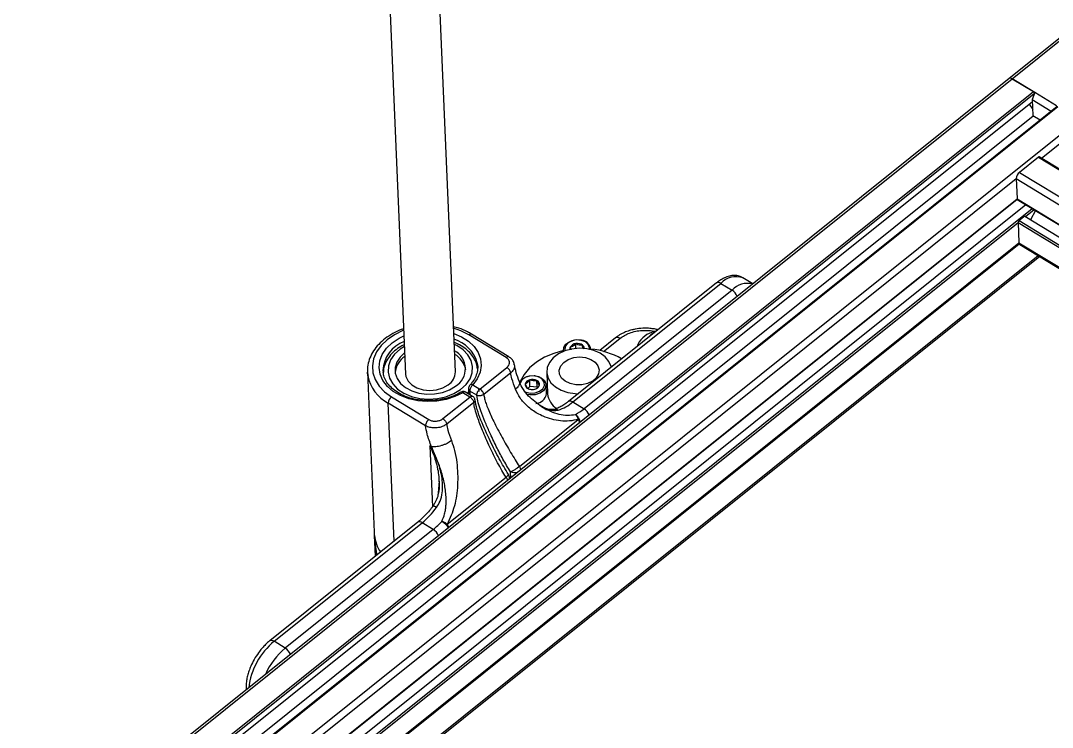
# Model space of a CAD drawing. Header units: millimetres. Extents: x -206 to 279, y 0 to 384.
# Drawn here: x -200 to -131.1, y 296.1 to 343.3 of the extents above; entities that cross this region are included whole.
import ezdxf

# ---------------------------------------------------------------- set-up
doc = ezdxf.new("R2010")
doc.units = ezdxf.units.MM

msp = doc.modelspace()

# ---------------------------------------------------------------- linework, layer by layer
at = {"color": 7, "linetype": 'Continuous', "lineweight": 25}
for p, q in [((-170.9327, 319.8361), (-173.0834, 370.3749)), ((-176.3397, 368.4949), (-174.263, 319.6943)), ((-130.2167, 342.4029), (-133.9381, 339.4239)), ((-133.9381, 339.4239), (-199.9711, 286.5622)), ((-199.7729, 286.54), (-133.7399, 339.4017)), ((-132.2406, 338.4912), (-133.7399, 339.4017)), ((-133.7399, 339.4017), (-132.3274, 338.5439)), ((-198.3604, 285.6822), (-132.3274, 338.5439)), ((-132.2406, 338.4912), (-132.4048, 338.0187)), ((-130.7786, 337.6033), (-132.2406, 338.4912)), ((-197.9363, 285.4247), (-132.3993, 337.8893)), ((-132.6132, 337.718), (-132.3768, 337.3619)), ((-132.4048, 338.0187), (-131.1368, 337.2487)), ((-132.4048, 338.0187), (-132.359, 336.944)), ((-130.7513, 337.5573), (-196.7634, 284.7124)), ((-196.7248, 284.689), (-130.6918, 337.5506)), ((-197.2218, 284.9908), (-132.3389, 336.9318)), ((-195.3123, 283.8312), (-129.2793, 336.6928)), ((-132.359, 336.944), (-131.8805, 336.6533)), ((-131.9935, 334.1711), (-133.263, 333.1549)), ((-75.656, 300.005), (-131.9386, 334.1852)), ((-133.4755, 332.7385), (-133.4178, 331.3816)), ((-189.5325, 286.4364), (-133.4134, 331.3617)), ((-188.9432, 286.0784), (-132.8281, 331.0005)), ((-133.4029, 331.3496), (-75.4933, 296.1813)), ((-132.9086, 330.2383), (-133.2872, 329.9352)), ((-132.9086, 330.2383), (-75.4579, 295.3487)), ((-132.1965, 330.6169), (-132.5126, 329.9978)), ((-133.3509, 329.8103), (-133.2932, 328.4533)), ((-187.3429, 285.1066), (-133.2785, 328.387)), ((-133.2435, 328.3467), (-75.3664, 293.1981)), ((-186.0609, 284.3281), (-132.0101, 327.5976)), ((-131.9006, 327.5312), (-185.9515, 284.2616)), ((-151.0651, 325.7131), (-151.7326, 326.1185)), ((-153.4952, 325.777), (-163.3834, 317.8611)), ((-163.0861, 317.8278), (-153.1979, 325.7437)), ((-152.4545, 325.2922), (-162.3427, 317.3764)), ((-153.1979, 325.7437), (-152.4545, 325.2922)), ((-167.5455, 320.7978), (-170.0347, 322.3095)), ((-167.36, 320.8432), (-169.8515, 322.3563)), ((-163.0008, 321.9491), (-163.0197, 321.9455)), ((-162.6394, 321.9617), (-162.6585, 321.9637)), ((-160.2431, 322.1058), (-161.2937, 321.2647)), ((-163.7188, 321.2882), (-163.7151, 321.2021)), ((-162.8785, 321.4022), (-162.8921, 321.7219)), ((-162.4303, 321.4101), (-162.4392, 321.6185)), ((-161.8855, 321.3288), (-161.8871, 321.3661)), ((-169.4468, 320.1974), (-169.4779, 320.4474)), ((-176.8042, 319.8247), (-176.2812, 307.5359)), ((-176.7793, 319.5817), (-176.8042, 319.8247)), ((-175.7742, 319.9282), (-175.7638, 319.8034)), ((-169.297, 318.6948), (-167.4931, 320.1389)), ((-167.2376, 319.7761), (-169.0406, 318.3327)), ((-164.8322, 319.8061), (-164.7714, 318.3777)), ((-165.9929, 319.5539), (-166.0118, 319.5502)), ((-165.9528, 318.861), (-165.9718, 319.3074)), ((-165.6315, 319.5664), (-165.6506, 319.5684)), ((-165.4775, 318.8199), (-165.4965, 319.2662)), ((-169.9651, 318.1599), (-170.4395, 318.448)), ((-169.7804, 318.2058), (-170.2496, 318.4907)), ((-170.0583, 318.6845), (-170.0448, 318.3664)), ((-169.5105, 318.279), (-169.9756, 318.5614)), ((-169.7714, 318.9829), (-169.297, 318.6948)), ((-169.3896, 318.6735), (-169.3753, 318.519)), ((-165.9528, 318.861), (-166.0974, 318.7319)), ((-165.4775, 318.8199), (-165.9528, 318.861)), ((-165.6903, 318.6722), (-165.6238, 318.6873)), ((-164.8543, 318.3876), (-164.8792, 318.9708)), ((-172.9249, 316.2452), (-175.4141, 317.7569)), ((-175.2015, 318.1732), (-172.7124, 316.6616)), ((-171.7691, 316.7158), (-169.9651, 318.1599)), ((-169.7105, 317.7964), (-171.5136, 316.353)), ((-165.935, 318.2951), (-166.1456, 318.3318)), ((-163.0861, 317.8278), (-162.3427, 317.3764)), ((-165.2244, 317.5609), (-165.315, 317.6012)), ((-165.3141, 317.6385), (-165.2097, 317.5792)), ((-166.6607, 313.5223), (-162.7338, 316.6658)), ((-172.5369, 314.85), (-172.6375, 314.9111)), ((-172.0203, 312.5468), (-172.087, 311.7541)), ((-171.4783, 309.6656), (-167.5515, 312.8091)), ((-167.3089, 312.7094), (-167.3106, 312.7496)), ((-173.4498, 309.8026), (-183.3381, 301.8867)), ((-183.0408, 301.8535), (-173.1525, 309.7693)), ((-172.4091, 309.3179), (-173.1525, 309.7693)), ((-172.4091, 309.3179), (-182.2974, 301.402)), ((-182.2974, 301.402), (-183.0408, 301.8535)), ((-184.9069, 298.7688), (-184.9008, 298.6264))]:
    msp.add_line(p, q, dxfattribs=at)
at = {"color": 8, "linetype": 'Continuous', "lineweight": 25}
for p, q in [((-133.7399, 339.4017), (-130.1292, 342.2922)), ((-198.2336, 285.6052), (-132.2678, 338.4131)), ((-131.785, 334.0919), (-130.5803, 335.0563)), ((-131.9935, 334.1711), (-75.654, 299.9563)), ((-133.263, 333.1549), (-75.5759, 298.1217)), ((-190.5459, 287.0518), (-133.4755, 332.7385)), ((-133.4755, 332.7385), (-75.5521, 297.5618)), ((-189.5492, 286.4465), (-133.4178, 331.3816)), ((-133.4178, 331.3816), (-75.4943, 296.2048)), ((-188.5219, 285.8226), (-132.4068, 330.7446)), ((-132.8561, 330.2064), (-132.28, 330.6676)), ((-188.3951, 285.7456), (-133.3509, 329.8103)), ((-133.3509, 329.8103), (-75.4274, 294.6336)), ((-133.2872, 329.9352), (-75.4346, 294.8015)), ((-187.3983, 285.1403), (-133.2932, 328.4533)), ((-133.2932, 328.4533), (-75.3697, 293.2766)), ((-161.0324, 321.2027), (-159.9458, 322.0725)), ((-170.0507, 318.5054), (-170.139, 318.4236)), ((-169.9756, 318.5614), (-169.9652, 318.318)), ((-175.022, 308.544), (-175.4141, 317.7569)), ((-172.6375, 314.9111), (-172.4643, 310.8391)), ((-167.2361, 312.7677), (-167.2533, 313.1719)), ((-176.2801, 307.5368), (-176.3391, 308.9235))]:
    msp.add_line(p, q, dxfattribs=at)
at = {"color": 8, "linetype": 'Continuous', "lineweight": 25, "flags": 128}
for points in [[(-174.387, 322.6081), (-174.4358, 322.5891), (-175.0004, 322.3197), (-175.4927, 321.9871), (-175.8976, 321.6014), (-176.2029, 321.1745), (-176.3993, 320.7191), (-176.4808, 320.2493), (-176.4449, 319.7792), (-176.2927, 319.3232), (-176.0289, 318.895), (-175.6614, 318.5078), (-175.2015, 318.1732)], [(-170.0347, 322.3095), (-170.5731, 322.5812), (-171.0567, 322.7498)], [(-170.4395, 318.448), (-170.9669, 318.185), (-171.552, 317.9937), (-172.1743, 317.881), (-172.8122, 317.8508), (-173.4432, 317.904), (-174.0454, 318.0389), (-174.5978, 318.2507), (-175.081, 318.5321), (-175.4782, 318.8731), (-175.7755, 319.262), (-175.9625, 319.685), (-176.0326, 320.1275), (-175.9835, 320.574), (-175.8169, 321.0088), (-175.5385, 321.4169), (-175.1581, 321.7839), (-174.689, 322.097), (-174.3719, 322.2542)], [(-171.0416, 322.3959), (-170.5279, 322.177), (-170.0619, 321.8819), (-169.6852, 321.5294), (-169.4109, 321.132), (-169.2486, 320.7035), (-169.2041, 320.2588), (-169.2788, 319.8136), (-169.4701, 319.3832), (-169.7714, 318.9829)], [(-174.3413, 321.5332), (-174.63, 321.3472), (-174.9981, 321.0146), (-175.2617, 320.6379), (-175.4093, 320.2334), (-175.4345, 319.8188), (-175.3362, 319.4123), (-175.1186, 319.0316), (-174.7914, 318.6934), (-174.3686, 318.4125), (-173.869, 318.201), (-173.3142, 318.0684), (-172.7286, 318.0203), (-172.1376, 318.0588), (-171.5673, 318.1824), (-171.0424, 318.3855), (-170.586, 318.6593), (-170.586, 318.6593)], [(-170.586, 318.6593), (-170.2179, 318.9919), (-169.9543, 319.3687), (-169.8066, 319.7732), (-169.7814, 320.1878), (-169.8797, 320.5943), (-170.0973, 320.9749), (-170.4246, 321.3131), (-170.8473, 321.5941), (-171.0109, 321.6749)], [(-170.4395, 318.448), (-170.4705, 318.4702), (-170.5, 318.4846), (-170.5268, 318.4908), (-170.55, 318.4885), (-170.5607, 318.4837)]]:
    msp.add_lwpolyline(points, dxfattribs=at)
at = {"color": 7, "linetype": 'Continuous', "lineweight": 25, "flags": 128}
for points in [[(-163.7074, 321.2052), (-163.7127, 321.2312), (-163.6905, 321.4669), (-163.5485, 321.6837), (-163.3058, 321.8523), (-163.0197, 321.9455)], [(-161.9854, 321.3517), (-161.9821, 321.4392), (-162.0605, 321.6559), (-162.2523, 321.8325), (-162.5284, 321.9422), (-162.8467, 321.9682), (-163.1587, 321.9065), (-163.4171, 321.7667), (-163.5823, 321.5698), (-163.6293, 321.346), (-163.6084, 321.243)], [(-158.6489, 321.8506), (-158.7686, 321.6262), (-158.7971, 321.5326)], [(-157.6661, 322.438), (-157.88, 322.3138), (-158.0271, 322.149)], [(-163.7173, 321.2551), (-164.3632, 321.0747), (-164.9761, 320.8156), (-165.5209, 320.489), (-165.9818, 320.1043), (-166.3456, 319.6726), (-166.6019, 319.2063), (-166.606, 319.1963)], [(-160.5205, 320.1435), (-160.5329, 320.2005), (-160.6748, 320.5351), (-160.9241, 320.8353), (-161.2673, 321.0851), (-161.6861, 321.2708), (-162.1578, 321.3825), (-162.6569, 321.4142), (-163.1566, 321.3642), (-163.63, 321.2352), (-164.0514, 321.0341), (-164.3983, 320.7717), (-164.6518, 320.4623), (-164.7984, 320.1224), (-164.8301, 319.7705)], [(-174.3231, 321.1063), (-174.6232, 320.8266), (-174.8483, 320.4862), (-174.9611, 320.1215), (-174.956, 319.7508), (-174.8331, 319.3928), (-174.5986, 319.0655), (-174.2643, 318.7851), (-173.8469, 318.5659), (-173.3674, 318.4187), (-172.8499, 318.351), (-172.3202, 318.3661), (-171.8049, 318.4633), (-171.3299, 318.6378), (-170.919, 318.8807)], [(-161.3367, 319.9768), (-161.3749, 319.6993), (-161.5279, 319.4393), (-161.7822, 319.2202), (-162.1152, 319.0613), (-162.4972, 318.9768), (-162.8944, 318.9741), (-163.2714, 319.0536), (-163.5948, 319.2081), (-163.8357, 319.4239), (-163.9729, 319.6819), (-163.994, 319.9591), (-163.8973, 320.2309), (-163.6913, 320.4731), (-163.3944, 320.6643), (-163.0328, 320.7874), (-162.6388, 320.8314), (-162.2474, 320.7926), (-161.8932, 320.6743), (-161.6079, 320.487), (-161.4167, 320.2475), (-161.3367, 319.9768)], [(-164.8301, 319.7705), (-164.7452, 319.4255), (-164.5483, 319.1059), (-164.25, 318.8291), (-163.8663, 318.6098), (-163.4181, 318.4601), (-162.9294, 318.3879), (-162.733, 318.3817)], [(-174.263, 319.6943), (-174.2367, 319.5203), (-174.0952, 319.2216), (-173.8427, 318.9633), (-173.4979, 318.7645), (-173.0863, 318.6398), (-172.6385, 318.5987), (-172.1876, 318.644), (-171.7672, 318.7725), (-171.4084, 318.9747)], [(-165.9238, 318.4242), (-165.6023, 318.4409), (-165.3106, 318.5422), (-165.0931, 318.7129), (-164.9829, 318.9269), (-164.9967, 319.1516), (-165.1325, 319.3528), (-165.3695, 319.4999), (-165.6718, 319.5705), (-165.9933, 319.5538), (-166.285, 319.4524), (-166.5025, 319.2818), (-166.6127, 319.0678), (-166.6139, 319.0621)], [(-165.6315, 319.5664), (-165.491, 319.5434), (-165.1993, 319.4321), (-164.9881, 319.2531), (-164.8858, 319.0308), (-164.9063, 318.7951), (-165.0469, 318.5779), (-165.2884, 318.4085), (-165.5984, 318.3098), (-165.935, 318.2951)], [(-166.3055, 318.5315), (-166.2261, 318.4948), (-165.9238, 318.4242)]]:
    msp.add_lwpolyline(points, dxfattribs=at)
at = {"color": 7, "linetype": 'Continuous', "lineweight": 25}
for centre, radius, start, end in [((-133.8559, 339.2613), 0.1822, 50.440136, 116.804158), ((-132.4206, 338.3955), 0.1752, 18.583975, 57.862072), ((-131.9553, 334.1361), 0.0518, 71.173504, 137.517347), ((-132.9021, 332.7082), 0.5743, 128.93373, 176.971516), ((-133.3819, 331.3788), 0.036, 175.624793, 234.343294), ((-133.1789, 329.8012), 0.1723, 128.933718, 176.971523), ((-133.1736, 328.4441), 0.12, 175.624808, 234.343297), ((-157.2133, 320.8287), 1.7622, 99.549603, 144.553894), ((-162.6092, 321.2339), 0.7285, 7.516064, 92.37326), ((-171.6236, 320.0436), 1.3597, 301.213372, 62.35607), ((-163.0413, 321.3824), 0.2452, 152.404563, 190.370402), ((-162.8493, 321.2422), 0.4816, 95.095346, 148.197882), ((-162.7881, 321.1338), 0.5972, 54.257602, 100.031818), ((-162.6023, 321.3939), 0.2776, 1.760581, 54.026696), ((-162.3374, 316.3767), 5.0003, 59.931277, 84.82783), ((-173.4891, 319.6397), 1.4793, 123.84489, 174.405284), ((-171.75, 319.6793), 1.5361, 11.465678, 60.031128), ((-171.9694, 319.8466), 1.0368, 302.756927, 359.420522), ((-165.8594, 318.5949), 0.9674, 99.063881, 141.912973), ((-165.8895, 318.912), 0.4038, 101.75384, 161.750669), ((-165.7858, 318.6901), 0.6446, 63.341204, 106.773004), ((-165.6094, 318.9991), 0.29, 351.502435, 67.104795), ((-165.9862, 318.9956), 0.29, 171.502435, 247.104795), ((-165.8098, 319.3045), 0.6446, 243.341204, 286.773004), ((-165.7061, 319.0827), 0.4038, 281.75384, 341.750669), ((-165.5917, 318.4713), 0.7421, 272.960641, 353.520309), ((-163.4427, 318.5061), 1.3348, 185.520924, 237.054156), ((-174.8406, 317.7265), 0.5743, 128.93373, 176.971516), ((-164.9177, 319.9983), 2.84, 287.483748, 310.160731), ((-164.4934, 320.0231), 3.4104, 297.459294, 309.096461), ((-167.8101, 312.7262), 0.5, 2.495944, 32.854323), ((-176.6369, 314.0283), 5.5026, 309.287049, 323.837245), ((-175.561, 313.2201), 5.0162, 308.92838, 317.921378)]:
    msp.add_arc(centre, radius, start, end, dxfattribs=at)
at = {"color": 8, "linetype": 'Continuous', "lineweight": 25}
for centre, radius, start, end in [((-152.1786, 324.8103), 1.3821, 71.173501, 137.517336), ((-153.3719, 325.533), 0.2733, 50.440136, 116.804158), ((-151.4001, 324.2968), 1.45, 76.858086, 136.643906), ((-152.9326, 324.5392), 0.892, 22.361467, 57.590624), ((-173.593, 319.827), 2.1835, 110.443869, 177.344634), ((-171.6946, 319.8063), 2.3076, 16.131642, 73.141244), ((-169.9073, 322.1928), 0.1728, 71.196672, 137.513835), ((-160.1185, 321.8739), 0.2632, 48.989107, 118.255187), ((-174.1847, 320.0997), 2.6458, 191.291678, 242.312157), ((-169.9055, 318.6978), 0.1534, 184.745675, 242.81107), ((-169.8531, 318.8566), 0.1504, 57.091889, 129.156027), ((-163.261, 317.6151), 0.2754, 50.583015, 115.785301), ((-162.8208, 316.6233), 0.892, 22.361467, 57.590624), ((-173.3266, 309.5587), 0.2733, 50.440136, 116.804158), ((-174.0825, 309.1267), 2.2658, 185.143851, 215.331062), ((-172.8872, 308.5648), 0.892, 22.361467, 57.590624), ((-180.0454, 298.1975), 4.7263, 129.328456, 173.210073), ((-183.2134, 301.6552), 0.2629, 48.964256, 118.413882), ((-179.1231, 297.621), 4.9368, 130.014416, 155.754993), ((-182.7755, 300.6489), 0.892, 22.361467, 57.590624), ((-184.6509, 298.7807), 0.2563, 182.236349, 210.652219)]:
    msp.add_arc(centre, radius, start, end, dxfattribs=at)
at = {"color": 7, "linetype": 'Continuous', "lineweight": 25}
for points, knots in [([(-151.7539, 326.1169), (-151.8035, 326.148), (-151.9432, 326.2355), (-152.2213, 326.2822), (-152.553, 326.2621), (-152.8842, 326.1602), (-153.1941, 325.9944), (-153.3969, 325.8636), (-153.4911, 325.7794), (-153.4953, 325.7757)], [0, 0, 0, 0, 0.0974611, 0.2743515, 0.4598851, 0.6496197, 0.8288919, 0.9924193, 1, 1, 1, 1]), ([(-174.3914, 322.7117), (-174.4465, 322.6944), (-174.7082, 322.6123), (-175.1313, 322.3965), (-175.6409, 322.0689), (-176.071, 321.6807), (-176.4128, 321.2482), (-176.6569, 320.7812), (-176.7893, 320.2949), (-176.8265, 319.8827), (-176.7797, 319.6425), (-176.7642, 319.563)], [0, 0, 0, 0, 0.0346428, 0.1647144, 0.2950008, 0.4253356, 0.5553202, 0.6843609, 0.8118699, 0.9376991, 1, 1, 1, 1]), ([(-169.8515, 322.3563), (-169.944, 322.4092), (-170.2087, 322.5605), (-170.6108, 322.7362), (-170.9396, 322.8204), (-171.061, 322.8515)], [0, 0, 0, 0, 0.2530526, 0.724104, 1, 1, 1, 1]), ([(-158.4056, 322.7505), (-158.5833, 322.7357), (-158.8339, 322.7148), (-159.1913, 322.6319), (-159.4871, 322.539), (-159.8137, 322.3911), (-160.0692, 322.2453), (-160.1983, 322.135), (-160.2375, 322.1015)], [0, 0, 0, 0, 0.2599326, 0.3665777, 0.5422225, 0.7230728, 0.9158417, 1, 1, 1, 1]), ([(-157.4059, 322.6462), (-157.4341, 322.6546), (-157.5547, 322.6903), (-157.7969, 322.7274), (-158.1033, 322.7568), (-158.3129, 322.7524), (-158.4056, 322.7505)], [0, 0, 0, 0, 0.0895589, 0.3839765, 0.7276128, 1, 1, 1, 1]), ([(-174.3463, 321.6526), (-174.4233, 321.6164), (-174.6664, 321.502), (-175.0082, 321.2411), (-175.3562, 320.8834), (-175.6005, 320.4799), (-175.7375, 320.1073), (-175.7454, 319.8725), (-175.7483, 319.7851)], [0, 0, 0, 0, 0.0924659, 0.2918933, 0.4912428, 0.6892325, 0.8842151, 1, 1, 1, 1]), ([(-169.4556, 320.0458), (-169.4723, 320.1555), (-169.5105, 320.4056), (-169.6912, 320.7725), (-169.9668, 321.1353), (-170.3348, 321.4493), (-170.6897, 321.6737), (-170.9371, 321.7653), (-171.016, 321.7946)], [0, 0, 0, 0, 0.1461367, 0.3333042, 0.5222268, 0.7141884, 0.9088741, 1, 1, 1, 1]), ([(-162.8921, 321.7219), (-162.9437, 321.6691), (-163.032, 321.5789), (-163.1632, 321.514), (-163.2293, 321.5015), (-163.2586, 321.496)], [0, 0, 0, 0, 0.439112, 0.7513633, 1, 1, 1, 1]), ([(-163.2586, 321.496), (-163.2452, 321.4237), (-163.2313, 321.349), (-163.2181, 321.3038), (-163.2176, 321.3024)], [0, 0, 0, 0, 0.9678731, 1, 1, 1, 1]), ([(-162.4392, 321.6185), (-162.4646, 321.6153), (-162.5357, 321.6063), (-162.6683, 321.6171), (-162.7983, 321.6679), (-162.8696, 321.7089), (-162.8921, 321.7219)], [0, 0, 0, 0, 0.1809422, 0.5062926, 0.8439745, 1, 1, 1, 1]), ([(-162.3864, 321.3817), (-162.3871, 321.3837), (-162.3963, 321.4085), (-162.4156, 321.497), (-162.4319, 321.5812), (-162.4392, 321.6185)], [0, 0, 0, 0, 0.0474124, 0.5777264, 1, 1, 1, 1]), ([(-167.4931, 320.1389), (-167.4487, 320.1821), (-167.3599, 320.2686), (-167.312, 320.4269), (-167.3368, 320.5838), (-167.4228, 320.7122), (-167.5104, 320.7733), (-167.5455, 320.7978)], [0, 0, 0, 0, 0.21339383, 0.42676708, 0.64072302, 0.85574279, 1, 1, 1, 1]), ([(-166.9981, 320.3057), (-167.0055, 320.3618), (-167.0241, 320.503), (-167.1558, 320.6952), (-167.2951, 320.7942), (-167.3624, 320.8421)], [0, 0, 0, 0, 0.2544401, 0.6400478, 1, 1, 1, 1]), ([(-170.5608, 318.4837), (-170.6376, 318.4399), (-170.8634, 318.3113), (-171.286, 318.1389), (-171.8308, 317.9947), (-172.4029, 317.92), (-172.9817, 317.917), (-173.5477, 317.9857), (-174.0817, 318.1232), (-174.5658, 318.324), (-174.9837, 318.5802), (-175.3238, 318.8814), (-175.5719, 319.2173), (-175.7205, 319.5317), (-175.7438, 319.7345), (-175.7529, 319.8139)], [0, 0, 0, 0, 0.0423852, 0.1245626, 0.2068578, 0.2891758, 0.3714975, 0.4537666, 0.5359137, 0.6179051, 0.6997668, 0.7816038, 0.8636944, 0.9465964, 1, 1, 1, 1]), ([(-169.4863, 320.4263), (-169.4749, 320.3866), (-169.4279, 320.2215), (-169.4485, 319.9216), (-169.554, 319.5379), (-169.7353, 319.2187), (-169.8914, 319.0386), (-169.9471, 318.9743)], [0, 0, 0, 0, 0.081792, 0.3399464, 0.6005395, 0.8574735, 1, 1, 1, 1]), ([(-166.9223, 318.6766), (-167.0098, 318.9144), (-167.1491, 319.2932), (-167.2136, 319.6451), (-167.2376, 319.7761)], [0, 0, 0, 0, 0.6278746, 1, 1, 1, 1]), ([(-166.6604, 319.1694), (-166.7375, 319.3767), (-166.8893, 319.7852), (-166.9565, 320.1536), (-166.9896, 320.3351)], [0, 0, 0, 0, 0.5074664, 1, 1, 1, 1]), ([(-165.174, 317.5151), (-165.4806, 317.7367), (-165.946, 318.0732), (-166.4195, 318.6628), (-166.5792, 318.9985), (-166.6604, 319.1694)], [0, 0, 0, 0, 0.4865914, 0.7386737, 1, 1, 1, 1]), ([(-165.9718, 319.3074), (-166.014, 319.2485), (-166.0864, 319.1477), (-166.1943, 319.0675), (-166.2489, 319.0474), (-166.2731, 319.0384)], [0, 0, 0, 0, 0.439112, 0.7513633, 1, 1, 1, 1]), ([(-165.4965, 319.2662), (-165.5232, 319.2595), (-165.5979, 319.2406), (-165.7371, 319.2331), (-165.8734, 319.2661), (-165.9482, 319.2974), (-165.9718, 319.3074)], [0, 0, 0, 0, 0.18094225, 0.50629258, 0.84397451, 1, 1, 1, 1]), ([(-165.3225, 318.9562), (-165.3466, 318.9802), (-165.3877, 319.0213), (-165.4503, 319.1472), (-165.4823, 319.2297), (-165.4965, 319.2662)], [0, 0, 0, 0, 0.439112, 0.7513633, 1, 1, 1, 1]), ([(-170.2527, 318.4862), (-170.2658, 318.4957), (-170.3042, 318.5234), (-170.3822, 318.5347), (-170.4707, 318.5255), (-170.5301, 318.5038), (-170.5578, 318.485), (-170.5606, 318.4831)], [0, 0, 0, 0, 0.1467615, 0.4307194, 0.6927423, 0.9694231, 1, 1, 1, 1]), ([(-169.9459, 318.9738), (-169.9485, 318.9716), (-169.9758, 318.9487), (-170.0154, 318.8779), (-170.0576, 318.7805), (-170.055, 318.7114), (-170.0539, 318.6849)], [0, 0, 0, 0, 0.03156166, 0.34244462, 0.7483567, 1, 1, 1, 1]), ([(-169.7714, 318.9829), (-169.7877, 318.9675), (-169.8278, 318.9299), (-169.8869, 318.849), (-169.9384, 318.7492), (-169.9719, 318.6472), (-169.9744, 318.59), (-169.9756, 318.5614)], [0, 0, 0, 0, 0.1467923, 0.3606888, 0.5737062, 0.7866792, 1, 1, 1, 1]), ([(-169.5105, 318.2789), (-169.5094, 318.3054), (-169.5071, 318.3628), (-169.4765, 318.4519), (-169.4374, 318.529), (-169.3978, 318.5897), (-169.3503, 318.6483), (-169.3151, 318.679), (-169.297, 318.6948)], [0, 0, 0, 0, 0.1985975, 0.4309953, 0.5604728, 0.6984702, 0.8449815, 1, 1, 1, 1]), ([(-169.0406, 318.3326), (-169.0462, 318.3581), (-169.0582, 318.4135), (-169.1088, 318.5117), (-169.1749, 318.5958), (-169.2414, 318.6578), (-169.2781, 318.6822), (-169.297, 318.6948)], [0, 0, 0, 0, 0.1985471, 0.431191, 0.6977842, 0.8446024, 1, 1, 1, 1]), ([(-162.7337, 316.6659), (-162.9243, 316.624), (-163.3111, 316.5391), (-163.9101, 316.5563), (-164.5031, 316.6609), (-165.0168, 316.8371), (-165.4487, 317.0527), (-165.8043, 317.2835), (-166.2046, 317.616), (-166.6209, 318.0575), (-166.8254, 318.4775), (-166.9223, 318.6766)], [0, 0, 0, 0, 0.1172607, 0.2380675, 0.3591264, 0.4813506, 0.5663312, 0.6505965, 0.7351578, 0.8745082, 1, 1, 1, 1]), ([(-166.2731, 319.0384), (-166.2473, 318.9737), (-166.2032, 318.8629), (-166.1419, 318.768), (-166.1122, 318.7406), (-166.0991, 318.7284)], [0, 0, 0, 0, 0.439112, 0.7513633, 1, 1, 1, 1]), ([(-166.0991, 318.7284), (-166.0754, 318.7183), (-166.003, 318.6872), (-165.9236, 318.6733), (-165.8701, 318.6638)], [0, 0, 0, 0, 0.3262411, 1, 1, 1, 1]), ([(-165.6238, 318.6873), (-165.5798, 318.7054), (-165.5045, 318.7364), (-165.3979, 318.8477), (-165.3457, 318.9229), (-165.3225, 318.9562)], [0, 0, 0, 0, 0.439112, 0.7513633, 1, 1, 1, 1]), ([(-169.9651, 318.1599), (-169.9464, 318.1473), (-169.9099, 318.1227), (-169.8439, 318.0603), (-169.7782, 317.9758), (-169.7279, 317.8774), (-169.716, 317.8219), (-169.7105, 317.7964)], [0, 0, 0, 0, 0.1553982, 0.3022168, 0.5688103, 0.8014539, 1, 1, 1, 1]), ([(-169.6247, 317.9622), (-169.63, 317.9892), (-169.6406, 318.0425), (-169.6797, 318.1138), (-169.7312, 318.1734), (-169.7721, 318.1994), (-169.792, 318.212)], [0, 0, 0, 0, 0.26230361, 0.51863456, 0.76690421, 1, 1, 1, 1]), ([(-167.5515, 312.8091), (-167.645, 312.9586), (-167.8428, 313.2747), (-168.1156, 313.7706), (-168.3789, 314.288), (-168.6371, 314.8324), (-168.8845, 315.3776), (-169.1099, 315.8956), (-169.3001, 316.3648), (-169.4741, 316.8408), (-169.6277, 317.329), (-169.6841, 317.6473), (-169.7105, 317.7964)], [0, 0, 0, 0, 0.0914574, 0.1933613, 0.2967381, 0.3985815, 0.5149024, 0.6183278, 0.7045605, 0.7929093, 0.90306, 1, 1, 1, 1]), ([(-167.3907, 312.9983), (-167.5997, 313.3417), (-168.0493, 314.0804), (-168.643, 315.2924), (-169.1507, 316.3948), (-169.4996, 317.3305), (-169.5859, 317.7731), (-169.6288, 317.9933)], [0, 0, 0, 0, 0.2050846, 0.4411382, 0.7146351, 0.8580099, 1, 1, 1, 1]), ([(-169.0406, 318.3326), (-169.0721, 318.3118), (-169.1204, 318.2797), (-169.2032, 318.2537), (-169.2708, 318.2412), (-169.3391, 318.2382), (-169.4243, 318.245), (-169.4766, 318.2656), (-169.5106, 318.279)], [0, 0, 0, 0, 0.2394567, 0.3683605, 0.4999998, 0.6316391, 0.760543, 1, 1, 1, 1]), ([(-167.2533, 313.1719), (-167.4259, 313.4525), (-167.7705, 314.0125), (-168.223, 314.896), (-168.6185, 315.7307), (-168.9709, 316.5211), (-169.2275, 317.1789), (-169.4191, 317.7729), (-169.4803, 318.112), (-169.5105, 318.279)], [0, 0, 0, 0, 0.1641536, 0.3276542, 0.5099536, 0.6474733, 0.7859178, 0.8946263, 1, 1, 1, 1]), ([(-169.0406, 318.3327), (-169.0231, 318.2379), (-168.9865, 318.0398), (-168.8873, 317.715), (-168.7501, 317.3456), (-168.5755, 316.9446), (-168.3596, 316.4964), (-168.1039, 316.0025), (-167.8238, 315.4836), (-167.5343, 314.9641), (-167.246, 314.4668), (-166.9557, 313.9849), (-166.7554, 313.6708), (-166.6607, 313.5223)], [0, 0, 0, 0, 0.0632431, 0.1322094, 0.2071661, 0.2955041, 0.3817293, 0.4851466, 0.6014553, 0.7032877, 0.8066565, 0.9085504, 1, 1, 1, 1]), ([(-163.3832, 317.8659), (-163.4381, 317.8214), (-163.588, 317.6999), (-163.8273, 317.548), (-164.0871, 317.4166), (-164.2572, 317.3482), (-164.3277, 317.3343), (-164.3295, 317.3339)], [0, 0, 0, 0, 0.1610123, 0.4390775, 0.7163106, 0.9924924, 1, 1, 1, 1]), ([(-164.3317, 317.3323), (-164.4599, 317.3165), (-164.6759, 317.2901), (-164.9899, 317.4489), (-165.1177, 317.5135)], [0, 0, 0, 0, 0.5929273, 1, 1, 1, 1]), ([(-171.5136, 316.353), (-171.5136, 316.353), (-171.5617, 316.3144), (-171.6999, 316.2241), (-171.9718, 316.1222), (-172.3127, 316.0813), (-172.6473, 316.12), (-172.8415, 316.1968), (-172.925, 316.2452), (-172.925, 316.2452)], [0, 0, 0, 0, 0.0000128, 0.1381347, 0.3530352, 0.5686395, 0.7843432, 0.9999872, 1, 1, 1, 1]), ([(-172.7124, 316.6616), (-172.6513, 316.6315), (-172.5291, 316.5712), (-172.3021, 316.5423), (-172.0758, 316.5649), (-171.8917, 316.6293), (-171.8035, 316.6915), (-171.7691, 316.7158)], [0, 0, 0, 0, 0.2158541, 0.4317148, 0.6473241, 0.8620425, 1, 1, 1, 1]), ([(-171.5136, 316.353), (-171.4896, 316.222), (-171.4251, 315.8701), (-171.2858, 315.4913), (-171.1983, 315.2535)], [0, 0, 0, 0, 0.3721254, 1, 1, 1, 1]), ([(-172.5369, 314.85), (-172.6403, 315.1324), (-172.8169, 315.6146), (-172.8933, 316.0604), (-172.9249, 316.2452)], [0, 0, 0, 0, 0.5855043, 1, 1, 1, 1]), ([(-171.1983, 315.2535), (-171.2913, 315.1879), (-171.4344, 315.0871), (-171.6735, 314.979), (-171.8671, 314.9103), (-172.0607, 314.8623), (-172.3001, 314.8262), (-172.4436, 314.8406), (-172.5369, 314.85)], [0, 0, 0, 0, 0.2394568, 0.3683607, 0.5, 0.6316393, 0.7605432, 1, 1, 1, 1]), ([(-171.1983, 315.2535), (-171.1249, 315.0359), (-170.9698, 314.5765), (-170.787, 313.5731), (-170.7515, 312.3069), (-170.9409, 310.8645), (-171.3006, 310.0622), (-171.4784, 309.6655)], [0, 0, 0, 0, 0.1256598, 0.2653509, 0.5192346, 0.7623062, 1, 1, 1, 1]), ([(-172.1943, 310.7813), (-172.1067, 310.9238), (-171.9214, 311.2253), (-171.7611, 311.9339), (-171.8035, 312.867), (-172.1092, 313.9433), (-172.461, 314.5877), (-172.6375, 314.9111)], [0, 0, 0, 0, 0.1150458, 0.2435077, 0.4919942, 0.7450819, 1, 1, 1, 1]), ([(-171.8379, 309.8585), (-171.7674, 310.0242), (-171.6582, 310.2808), (-171.5856, 310.6712), (-171.5504, 311.0157), (-171.5475, 311.403), (-171.5791, 311.8291), (-171.6427, 312.2554), (-171.7352, 312.6878), (-171.8529, 313.1214), (-172.0235, 313.6358), (-172.2548, 314.225), (-172.4416, 314.6388), (-172.5369, 314.85)], [0, 0, 0, 0, 0.1111393, 0.17203, 0.2367895, 0.3153306, 0.3966208, 0.4815541, 0.5597963, 0.645872, 0.7336212, 0.8640239, 1, 1, 1, 1]), ([(-166.6607, 313.5223), (-166.7055, 313.4881), (-166.7744, 313.4356), (-166.884, 313.3627), (-166.9695, 313.3101), (-167.0552, 313.2612), (-167.1578, 313.2081), (-167.2163, 313.1859), (-167.2533, 313.1719)], [0, 0, 0, 0, 0.2361821, 0.3626508, 0.5000225, 0.6212116, 0.7605508, 1, 1, 1, 1]), ([(-172.029, 312.5478), (-172.0239, 312.4572), (-172.0094, 312.1994), (-172.0182, 311.9278), (-172.0615, 311.7569), (-172.0631, 311.7506)], [0, 0, 0, 0, 0.3428274, 0.9757491, 1, 1, 1, 1]), ([(-172.087, 311.7541), (-172.0895, 311.7146), (-172.1009, 311.5294), (-172.2205, 311.2231), (-172.3664, 310.9876), (-172.4377, 310.8727)], [0, 0, 0, 0, 0.121999, 0.5714412, 1, 1, 1, 1]), ([(-172.4372, 310.8749), (-172.4729, 310.8271), (-172.5874, 310.6738), (-172.7926, 310.429), (-173.0563, 310.1501), (-173.2783, 309.9396), (-173.4102, 309.8378), (-173.4496, 309.8074)], [0, 0, 0, 0, 0.1131512, 0.3635324, 0.6184483, 0.8861246, 1, 1, 1, 1]), ([(-183.3382, 301.8855), (-183.4323, 301.8057), (-183.6003, 301.6633), (-183.8244, 301.4211), (-184.0601, 301.1352), (-184.208, 300.9068), (-184.3009, 300.7634)], [0, 0, 0, 0, 0.2649612, 0.4727402, 0.6689581, 1, 1, 1, 1]), ([(-184.3009, 300.7634), (-184.388, 300.61), (-184.5102, 300.3945), (-184.6525, 300.0676), (-184.7541, 299.7914), (-184.8432, 299.4691), (-184.8961, 299.1459), (-184.9178, 298.9098), (-184.9052, 298.7895), (-184.9033, 298.7705)], [0, 0, 0, 0, 0.2310362, 0.3243586, 0.4775051, 0.6333985, 0.7982421, 0.9680807, 1, 1, 1, 1])]:
    msp.add_open_spline(points, degree=3, knots=knots, dxfattribs=at)
at = {"color": 8, "linetype": 'Continuous', "lineweight": 25}
for points, knots in [([(-159.9458, 322.0725), (-159.7422, 322.2053), (-159.4288, 322.4096), (-158.8914, 322.5567), (-158.4501, 322.6185), (-158.0108, 322.6027), (-157.6987, 322.5798), (-157.5672, 322.526), (-157.5599, 322.523)], [0, 0, 0, 0, 0.3117215, 0.4795267, 0.6508929, 0.8222591, 0.9900643, 1, 1, 1, 1]), ([(-167.3648, 320.839), (-167.3712, 320.8447), (-167.3937, 320.8651), (-167.4586, 320.8555), (-167.5166, 320.817), (-167.5455, 320.7978)], [0, 0, 0, 0, 0.1644394, 0.5822197, 1, 1, 1, 1]), ([(-166.9998, 320.3053), (-166.992, 320.2706), (-166.9673, 320.1613), (-167.0411, 319.9692), (-167.1721, 319.8404), (-167.2376, 319.7761)], [0, 0, 0, 0, 0.1883025, 0.59399625, 1, 1, 1, 1]), ([(-166.6641, 319.1725), (-166.6558, 319.1468), (-166.638, 319.0918), (-166.6603, 318.9925), (-166.7314, 318.8519), (-166.8471, 318.7456), (-166.9223, 318.6766)], [0, 0, 0, 0, 0.1873629, 0.4013129, 0.610817, 1, 1, 1, 1]), ([(-170.2513, 318.4875), (-170.264, 318.4944), (-170.2937, 318.5106), (-170.3608, 318.4981), (-170.4133, 318.4647), (-170.4395, 318.448)], [0, 0, 0, 0, 0.2717471, 0.6364199, 1, 1, 1, 1]), ([(-169.9651, 318.1599), (-169.9471, 318.1731), (-169.912, 318.1987), (-169.8632, 318.2171), (-169.8225, 318.2221), (-169.8017, 318.2147), (-169.7922, 318.2114)], [0, 0, 0, 0, 0.279326, 0.5433239, 0.7919817, 1, 1, 1, 1]), ([(-169.6259, 317.9655), (-169.6254, 317.9636), (-169.6212, 317.9472), (-169.6269, 317.915), (-169.647, 317.8579), (-169.6855, 317.8206), (-169.7105, 317.7964)], [0, 0, 0, 0, 0.0342231, 0.2884916, 0.5374762, 1, 1, 1, 1]), ([(-165.2097, 317.5792), (-165.082, 317.498), (-164.8149, 317.3279), (-164.4101, 317.2411), (-164.1753, 317.274), (-164.0645, 317.2895)], [0, 0, 0, 0, 0.3258476, 0.6817634, 1, 1, 1, 1]), ([(-165.175, 317.5179), (-165.1597, 317.5079), (-164.9725, 317.3857), (-164.5898, 317.2016), (-164.0204, 317.0071), (-163.4504, 316.9176), (-163.0899, 316.9716), (-162.9208, 316.9969)], [0, 0, 0, 0, 0.0221463, 0.2718191, 0.5192985, 0.7744376, 1, 1, 1, 1]), ([(-164.3236, 317.327), (-164.2882, 317.3359), (-164.2032, 317.3572), (-164.1156, 317.3144), (-164.0645, 317.2895)], [0, 0, 0, 0, 0.417423, 1, 1, 1, 1]), ([(-162.9208, 316.9969), (-162.873, 316.9611), (-162.7775, 316.8894), (-162.6731, 316.7195), (-162.6173, 316.5668), (-162.6203, 316.4854), (-162.6212, 316.4621)], [0, 0, 0, 0, 0.2938923, 0.5877847, 0.881677, 1, 1, 1, 1]), ([(-162.6365, 316.4498), (-162.6414, 316.4684), (-162.6532, 316.5124), (-162.6858, 316.5861), (-162.7177, 316.6392), (-162.7336, 316.6658)], [0, 0, 0, 0, 0.266517, 0.6332585, 1, 1, 1, 1]), ([(-172.6375, 314.9111), (-172.5657, 314.7499), (-172.4223, 314.4279), (-172.2466, 313.9052), (-172.1179, 313.3778), (-172.0395, 312.9195), (-172.0318, 312.6481), (-172.029, 312.5478)], [0, 0, 0, 0, 0.22138641, 0.44235952, 0.67742234, 0.88074282, 1, 1, 1, 1]), ([(-167.392, 312.9966), (-167.3907, 312.9958), (-167.3843, 312.9921), (-167.3896, 312.9739), (-167.4083, 312.9429), (-167.4552, 312.8907), (-167.5135, 312.8413), (-167.5515, 312.8091)], [0, 0, 0, 0, 0.0478276, 0.2336027, 0.4441477, 0.6379868, 1, 1, 1, 1]), ([(-166.8089, 313.1096), (-166.8531, 313.1005), (-166.955, 313.0794), (-167.117, 313.1054), (-167.2091, 313.1503), (-167.2533, 313.1719)], [0, 0, 0, 0, 0.2843907, 0.6561319, 1, 1, 1, 1]), ([(-166.5633, 313.3063), (-166.5683, 313.3248), (-166.5801, 313.3689), (-166.6127, 313.4426), (-166.6447, 313.4957), (-166.6607, 313.5223)], [0, 0, 0, 0, 0.2666463, 0.6333232, 1, 1, 1, 1]), ([(-167.5515, 312.8091), (-167.5355, 312.7826), (-167.5035, 312.7295), (-167.4709, 312.6558), (-167.4591, 312.6117), (-167.4541, 312.5931)], [0, 0, 0, 0, 0.3666768, 0.7333537, 1, 1, 1, 1]), ([(-172.1943, 310.7813), (-172.2402, 310.8075), (-172.3319, 310.8598), (-172.4168, 310.8891), (-172.4275, 310.8741), (-172.432, 310.8677)], [0, 0, 0, 0, 0.3653108, 0.7306216, 1, 1, 1, 1]), ([(-171.4052, 309.4301), (-171.4134, 309.4463), (-171.4418, 309.5025), (-171.5423, 309.6194), (-171.6869, 309.7572), (-171.7875, 309.8247), (-171.8379, 309.8585)], [0, 0, 0, 0, 0.1183191, 0.4122128, 0.7061064, 1, 1, 1, 1]), ([(-171.4783, 309.6653), (-171.4623, 309.6388), (-171.4304, 309.5858), (-171.3977, 309.5121), (-171.3859, 309.4681), (-171.381, 309.4495)], [0, 0, 0, 0, 0.3667473, 0.7334947, 1, 1, 1, 1]), ([(-176.1631, 307.6305), (-176.1695, 307.6592), (-176.2167, 307.8729), (-176.284, 308.3051), (-176.3201, 308.7101), (-176.3391, 308.9235)], [0, 0, 0, 0, 0.0684984, 0.509043, 1, 1, 1, 1]), ([(-176.2526, 307.5589), (-176.2542, 307.5841), (-176.2694, 307.8198), (-176.2983, 308.2769), (-176.3255, 308.708), (-176.3391, 308.9235)], [0, 0, 0, 0, 0.0565472, 0.528451, 1, 1, 1, 1])]:
    msp.add_open_spline(points, degree=3, knots=knots, dxfattribs=at)
at = {"color": 7, "linetype": 'Continuous', "lineweight": 25}
for points in [[(-167.2376, 319.7761), (-167.2452, 319.8086), (-167.2604, 319.8736), (-167.3215, 319.9786), (-167.4018, 320.0743), (-167.4627, 320.1174), (-167.4931, 320.1389)], [(-162.9208, 316.9969), (-162.9013, 316.977), (-162.8622, 316.9372), (-162.8103, 316.8569), (-162.7655, 316.7661), (-162.7443, 316.6993), (-162.7337, 316.6659)], [(-172.7124, 316.6616), (-172.7414, 316.6347), (-172.7995, 316.5808), (-172.8708, 316.4668), (-172.9189, 316.3469), (-172.923, 316.2791), (-172.925, 316.2452)], [(-171.7691, 316.7158), (-171.7386, 316.6943), (-171.6778, 316.6513), (-171.5975, 316.5555), (-171.5364, 316.4505), (-171.5212, 316.3855), (-171.5136, 316.353)], [(-171.4785, 309.6655), (-171.5053, 309.6859), (-171.5589, 309.7267), (-171.6501, 309.7804), (-171.7446, 309.8265), (-171.8068, 309.8478), (-171.8379, 309.8585)]]:
    msp.add_open_spline(points, degree=3, dxfattribs=at)

doc.saveas('drawing.dxf')
